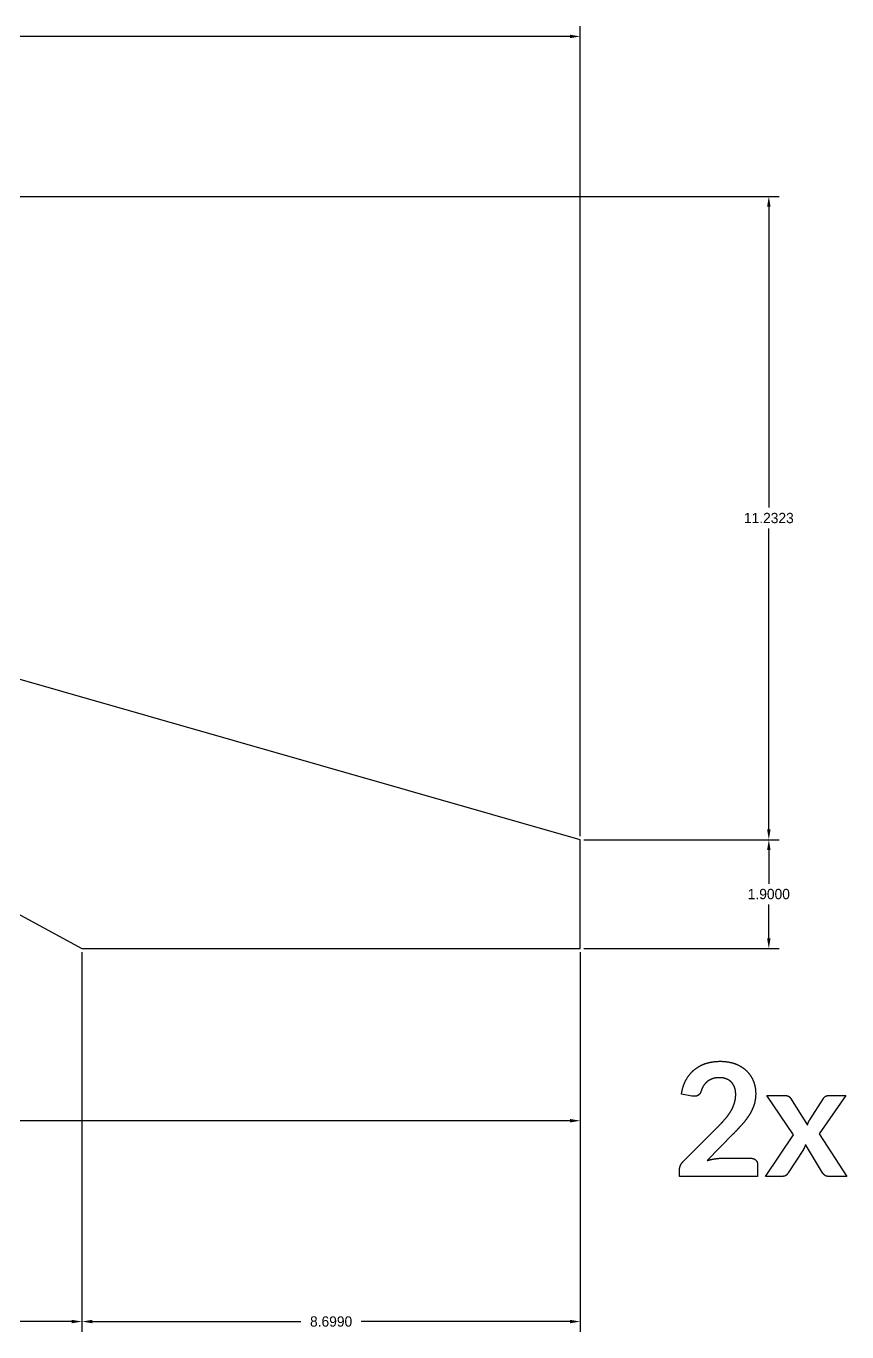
# Model space of a CAD drawing. Header units: millimetres. Extents: x -53 to 104, y -220 to 130.
# Drawn here: x 26.46 to 40.79, y -165.68 to -142.88 of the extents above; entities that cross this region are included whole.
import ezdxf

# ---------------------------------------------------------------- set-up
doc = ezdxf.new("R2010")
doc.units = ezdxf.units.MM
doc.header["$MEASUREMENT"] = 0
doc.layers.add('Standard', color=18, linetype='Continuous', true_color=0x000000)
doc.dimstyles.get("Standard").update_dxf_attribs({"dimtxt": 0.18, "dimasz": 0.18, "dimexe": 0.18, "dimexo": 0.0625, "dimgap": 0.09, "dimtad": 0, "dimtih": 1, "dimtoh": 1, "dimdec": 4, "dimzin": 0, "dimdsep": 46, "dimtxsty": 'Standard', "dimcen": 0.09, "dimadec": 0, "dimazin": 0, "dimtfac": 1, "dimtdec": 4, "dimtofl": 0, "dimtmove": 0, "dimatfit": 3, "dimfxl": 1, "dimtolj": 1, "dimtzin": 0, "dimarcsym": 0})

# ---------------------------------------------------------------- blocks, each defined once
blk = doc.blocks.new('*D45')
at = {"layer": 'Defpoints', "color": 0}
for p in [(27.437, -158.985), (36.136, -158.985), (36.136, -165.499)]:
    blk.add_point(p, dxfattribs=at)
at = {"layer": 'Standard', "color": 0, "lineweight": -2}
for p, q in [((27.437, -159.047), (27.437, -165.679)), ((36.136, -159.047), (36.136, -165.679)), ((27.617, -165.499), (31.259, -165.499)), ((35.956, -165.499), (32.313, -165.499))]:
    blk.add_line(p, q, dxfattribs=at)
at = {"layer": 'Standard', "color": 0}
for points in [[(27.617, -165.469), (27.617, -165.529), (27.437, -165.499)], [(35.956, -165.529), (35.956, -165.469), (36.136, -165.499)]]:
    blk.add_solid(points, dxfattribs=at)
at = {"layer": 'Standard', "color": 0, "insert": (31.786, -165.499), "char_height": 0.18, "attachment_point": 5}
blk.add_mtext('\\A1;8.6990', dxfattribs=at)
blk = doc.blocks.new('*D46')
at = {"layer": 'Defpoints', "color": 0}
for p in [(22.481, -158.985), (27.437, -158.985), (27.437, -165.499)]:
    blk.add_point(p, dxfattribs=at)
at = {"layer": 'Standard', "color": 0, "lineweight": -2}
for p, q in [((22.481, -159.047), (22.481, -165.679)), ((27.437, -159.047), (27.437, -165.679)), ((22.661, -165.499), (24.416, -165.499)), ((27.257, -165.499), (25.502, -165.499))]:
    blk.add_line(p, q, dxfattribs=at)
at = {"layer": 'Standard', "color": 0}
for points in [[(22.661, -165.469), (22.661, -165.529), (22.481, -165.499)], [(27.257, -165.529), (27.257, -165.469), (27.437, -165.499)]]:
    blk.add_solid(points, dxfattribs=at)
at = {"layer": 'Standard', "color": 0, "insert": (24.959, -165.499), "char_height": 0.18, "attachment_point": 5}
blk.add_mtext('\\A1;4.9558', dxfattribs=at)
blk = doc.blocks.new('*D55')
at = {"layer": 'Defpoints', "color": 0}
for p in [(-3.103, -145.852), (36.136, -157.085), (39.427, -157.085)]:
    blk.add_point(p, dxfattribs=at)
at = {"layer": 'Standard', "color": 0, "lineweight": -2}
for p, q in [((-3.04, -145.852), (39.607, -145.852)), ((39.427, -146.032), (39.427, -151.287)), ((39.427, -156.905), (39.427, -151.651)), ((36.198, -157.085), (39.607, -157.085))]:
    blk.add_line(p, q, dxfattribs=at)
at = {"layer": 'Standard', "color": 0}
for points in [[(39.457, -146.032), (39.397, -146.032), (39.427, -145.852)], [(39.397, -156.905), (39.457, -156.905), (39.427, -157.085)]]:
    blk.add_solid(points, dxfattribs=at)
at = {"layer": 'Standard', "color": 0, "insert": (39.427, -151.469), "char_height": 0.18, "attachment_point": 5}
blk.add_mtext('\\A1;11.2323', dxfattribs=at)
blk = doc.blocks.new('*D56')
at = {"layer": 'Defpoints', "color": 0}
for p in [(36.136, -143.059), (-3.103, -145.852), (36.136, -157.085)]:
    blk.add_point(p, dxfattribs=at)
at = {"layer": 'Standard', "color": 0, "lineweight": -2}
for p, q in [((-3.103, -145.79), (-3.103, -142.879)), ((36.136, -157.022), (36.136, -142.879)), ((-2.923, -143.059), (15.885, -143.059)), ((35.956, -143.059), (17.148, -143.059))]:
    blk.add_line(p, q, dxfattribs=at)
at = {"layer": 'Standard', "color": 0}
for points in [[(-2.923, -143.029), (-2.923, -143.089), (-3.103, -143.059)], [(35.956, -143.089), (35.956, -143.029), (36.136, -143.059)]]:
    blk.add_solid(points, dxfattribs=at)
at = {"layer": 'Standard', "color": 0, "insert": (16.516, -143.059), "char_height": 0.18, "attachment_point": 5}
blk.add_mtext('\\A1;39.2388', dxfattribs=at)
blk = doc.blocks.new('*D61')
at = {"layer": 'Defpoints', "color": 0}
for p in [(36.136, -157.085), (39.427, -157.085), (36.136, -158.985)]:
    blk.add_point(p, dxfattribs=at)
at = {"layer": 'Standard', "color": 0, "lineweight": -2}
for p, q in [((36.198, -157.085), (39.607, -157.085)), ((39.427, -157.265), (39.427, -157.853)), ((39.427, -158.805), (39.427, -158.217)), ((36.198, -158.985), (39.607, -158.985))]:
    blk.add_line(p, q, dxfattribs=at)
at = {"layer": 'Standard', "color": 0}
for points in [[(39.457, -157.265), (39.397, -157.265), (39.427, -157.085)], [(39.397, -158.805), (39.457, -158.805), (39.427, -158.985)]]:
    blk.add_solid(points, dxfattribs=at)
at = {"layer": 'Standard', "color": 0, "insert": (39.427, -158.035), "char_height": 0.18, "attachment_point": 5}
blk.add_mtext('\\A1;1.9000', dxfattribs=at)
blk = doc.blocks.new('*D62')
at = {"layer": 'Defpoints', "color": 0}
for p in [(-0.642, -158.985), (36.136, -158.985), (36.136, -161.992)]:
    blk.add_point(p, dxfattribs=at)
at = {"layer": 'Standard', "color": 0, "lineweight": -2}
for p, q in [((-0.642, -159.047), (-0.642, -162.172)), ((36.136, -159.047), (36.136, -162.172)), ((-0.462, -161.992), (17.115, -161.992)), ((35.956, -161.992), (18.378, -161.992))]:
    blk.add_line(p, q, dxfattribs=at)
at = {"layer": 'Standard', "color": 0}
for points in [[(-0.462, -161.962), (-0.462, -162.022), (-0.642, -161.992)], [(35.956, -162.022), (35.956, -161.962), (36.136, -161.992)]]:
    blk.add_solid(points, dxfattribs=at)
at = {"layer": 'Standard', "color": 0, "insert": (17.747, -161.992), "char_height": 0.18, "attachment_point": 5}
blk.add_mtext('\\A1;36.7782', dxfattribs=at)

msp = doc.modelspace()

# ---------------------------------------------------------------- linework, layer by layer
at = {"color": 54, "true_color": 0xb1941a}
msp.add_lwpolyline([(26.10562, -158.26291), (26.77123, -158.62178), (27.43683, -158.98485), (36.13578, -158.98485), (36.13578, -157.08484), (-3.10298, -145.85249)], dxfattribs=at)
at = {"layer": 'Standard'}
for p, q in [((38.08025, -161.56195), (37.90163, -161.5303)), ((39.85485, -162.23655), (39.39033, -161.55369)), ((39.39033, -161.55369), (39.71755, -161.55369)), ((39.80404, -161.59764), (40.09941, -162.0676)), ((40.14215, -161.97546), (40.37985, -161.6045)), ((40.77017, -161.55369), (40.30707, -162.22143)), ((40.45808, -161.55369), (40.77017, -161.55369)), ((37.92784, -162.71075), (38.53106, -162.10611)), ((38.799, -162.2297), (38.35102, -162.68736)), ((39.37118, -162.96357), (39.85485, -162.23655)), ((40.30707, -162.22143), (40.78933, -162.96357)), ((40.03086, -162.4922), (39.76695, -162.90026)), ((40.36473, -162.90026), (40.06654, -162.40974)), ((38.60122, -162.64744), (39.1109, -162.64744)), ((39.23046, -162.76014), (39.23046, -162.96357)), ((37.86735, -162.96357), (37.86735, -162.85087)), ((39.23046, -162.96357), (37.86735, -162.96357)), ((39.67481, -162.96357), (39.37118, -162.96357)), ((40.78933, -162.96357), (40.46231, -162.96357))]:
    msp.add_line(p, q, dxfattribs=at)
for points in [[(38.33247, -160.99089), (38.44719, -160.9545), (38.57925, -160.9545)], [(38.57925, -160.9545), (38.71654, -160.9545), (38.83066, -160.99502)], [(37.98146, -161.2795), (38.04054, -161.17163), (38.12915, -161.09945)], [(38.12915, -161.09945), (38.21775, -161.02728), (38.33247, -160.99089)], [(38.83066, -160.99502), (38.94477, -161.03554), (39.02582, -161.10974)], [(39.02582, -161.10974), (39.10687, -161.18393), (39.15223, -161.28837)], [(37.90163, -161.5303), (37.92239, -161.38736), (37.98146, -161.2795)], [(38.28923, -161.37778), (38.26171, -161.41901), (38.248, -161.46841)], [(38.35656, -161.3056), (38.31675, -161.33655), (38.28923, -161.37778)], [(38.4479, -161.25752), (38.39638, -161.27466), (38.35656, -161.3056)], [(38.55989, -161.24038), (38.49941, -161.24038), (38.4479, -161.25752)], [(38.67874, -161.25893), (38.62582, -161.24038), (38.55989, -161.24038)], [(38.76947, -161.31458), (38.73167, -161.27748), (38.67874, -161.25893)], [(38.82794, -161.40591), (38.80727, -161.35167), (38.76947, -161.31458)], [(38.8486, -161.53171), (38.8486, -161.46014), (38.82794, -161.40591)], [(39.15223, -161.28837), (39.19759, -161.3928), (39.19759, -161.52062)], [(38.18751, -161.55228), (38.15042, -161.57284), (38.08025, -161.56195)], [(38.248, -161.46841), (38.22461, -161.53171), (38.18751, -161.55228)], [(38.82723, -161.6807), (38.8486, -161.60994), (38.8486, -161.53171)], [(39.19759, -161.52062), (39.19759, -161.6305), (39.16533, -161.72395)], [(39.71755, -161.55369), (39.75465, -161.55369), (39.77249, -161.56397)], [(39.77249, -161.56397), (39.79033, -161.57425), (39.80404, -161.59764)], [(40.37985, -161.6045), (40.41009, -161.55369), (40.45808, -161.55369)], [(38.66644, -161.95903), (38.72622, -161.88897), (38.76604, -161.82022)], [(38.76604, -161.82022), (38.80586, -161.75147), (38.82723, -161.6807)], [(39.16533, -161.72395), (39.13308, -161.8174), (39.07874, -161.90268)], [(38.53106, -162.10611), (38.60667, -162.02909), (38.66644, -161.95903)], [(38.95163, -162.0676), (38.87884, -162.14724), (38.799, -162.2297)], [(39.07874, -161.90268), (39.02441, -161.98796), (38.95163, -162.0676)], [(40.09941, -162.0676), (40.11453, -162.02083), (40.14215, -161.97546)], [(40.05072, -162.45379), (40.04175, -162.47445), (40.03086, -162.4922)], [(40.06654, -162.40974), (40.05969, -162.43312), (40.05072, -162.45379)], [(37.86735, -162.85087), (37.86735, -162.81659), (37.88177, -162.77879)], [(37.88177, -162.77879), (37.89618, -162.74099), (37.92784, -162.71075)], [(38.35102, -162.68736), (38.41574, -162.6682), (38.47955, -162.65782)], [(38.47955, -162.65782), (38.54336, -162.64744), (38.60122, -162.64744)], [(39.1109, -162.64744), (39.16594, -162.64744), (39.1982, -162.67839)], [(39.1982, -162.67839), (39.23046, -162.70933), (39.23046, -162.76014)], [(39.72985, -162.94361), (39.70788, -162.96357), (39.67481, -162.96357)], [(39.76695, -162.90026), (39.75183, -162.92365), (39.72985, -162.94361)], [(40.40253, -162.94431), (40.37985, -162.92506), (40.36473, -162.90026)], [(40.46231, -162.96357), (40.42521, -162.96357), (40.40253, -162.94431)]]:
    msp.add_open_spline(points, degree=2, dxfattribs=at)

# ---------------------------------------------------------------- dimensions: what is measured, and where the dimension line sits
for base, p1, p2, picture, middle in [((36.13578, -143.05861), (-3.10298, -145.85249), (36.13578, -157.08484), '*D56', (16.5164, -143.05861)), ((36.13578, -161.99215), (-0.64242, -158.98485), (36.13578, -158.98485), '*D62', (17.74668, -161.99215)), ((27.43683, -165.49924), (22.481, -158.98485), (27.43683, -158.98485), '*D46', (24.95892, -165.49924)), ((36.13578, -165.499244), (27.436829, -158.984848), (36.13578, -158.984848), '*D45', (31.786304, -165.499244))]:
    dim = msp.add_linear_dim(base=base, p1=p1, p2=p2, dimstyle='Standard', dxfattribs=at)
    dim.commit()
    dim.dimension.update_dxf_attribs({"geometry": picture, "text_midpoint": middle})
for base, p1, p2, picture, middle in [((39.427352, -157.084839), (-3.102984, -145.852493), (36.13578, -157.084839), '*D55', (39.427352, -151.468666)), ((39.42735, -157.08484), (36.13578, -158.98485), (36.13578, -157.08484), '*D61', (39.42735, -158.03484))]:
    dim = msp.add_linear_dim(base=base, p1=p1, p2=p2, angle=90, dimstyle='Standard', dxfattribs=at)
    dim.commit()
    dim.dimension.update_dxf_attribs({"geometry": picture, "text_midpoint": middle})

doc.saveas('drawing.dxf')
